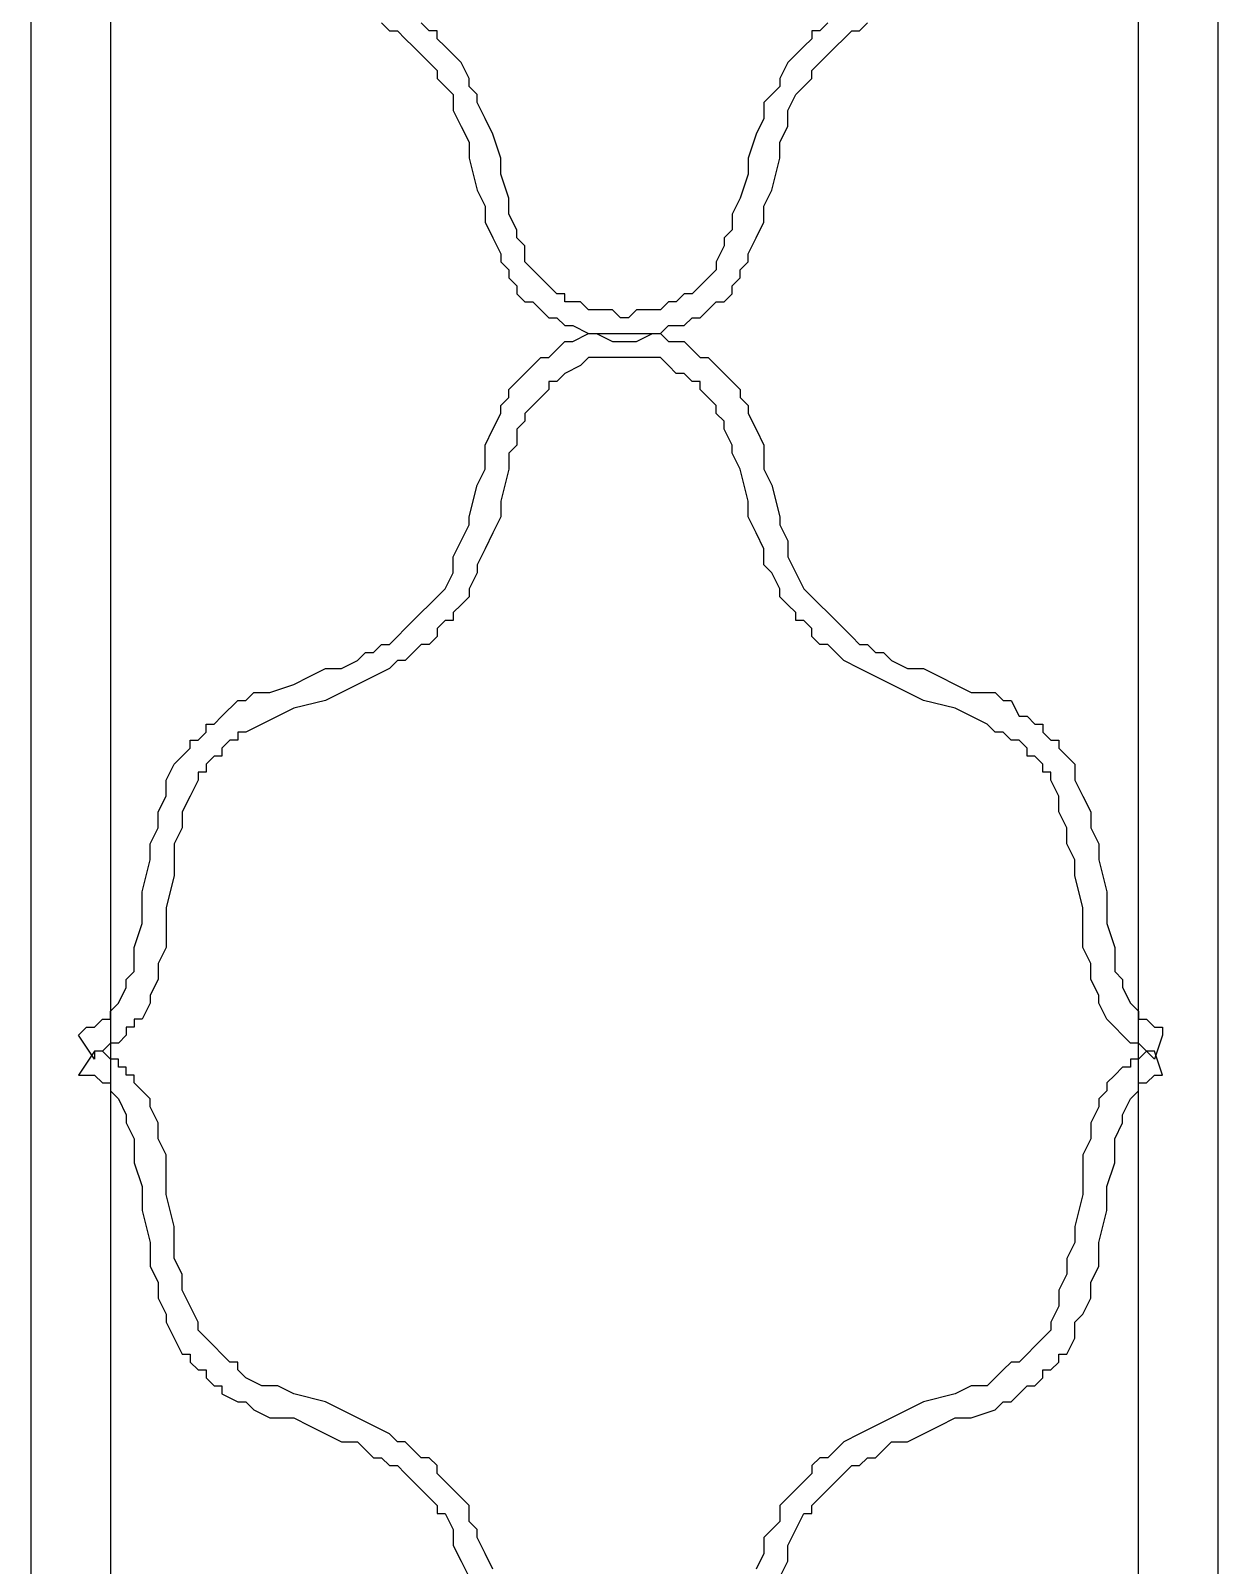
# Model space of a CAD drawing. Extents: x -66030 to 95157, y -13132 to 45879.
# Drawn here: x 16661 to 17243, y 33754 to 34505 of the extents above; entities that cross this region are included whole.
import ezdxf

# ---------------------------------------------------------------- set-up
doc = ezdxf.new("R2010")
doc.units = 0
doc.header["$LTSCALE"] = 100
doc.header["$MEASUREMENT"] = 0
doc.layers.add('3', color=11, linetype='CONTINUOUS')

msp = doc.modelspace()

# ---------------------------------------------------------------- linework, layer by layer
at = {"layer": '3'}
for points in [[(17243.32, 36837.32), (16661.33, 36837.32), (16661.33, 31861.12), (17243.32, 31861.12), (17243.32, 36837.32)], [(17243.32, 36837.32), (16661.33, 36837.32), (16661.33, 31861.12), (17243.32, 31861.12), (17243.32, 36837.32)], [(17204.26, 36798.26), (16700.39, 36798.26), (16700.39, 31896.27), (17204.26, 31896.27), (17204.26, 36798.26)], [(17204.26, 36798.26), (16700.39, 36798.26), (16700.39, 31896.27), (17204.26, 31896.27), (17204.26, 36798.26)], [(16684.77, 34013.31), (16688.67, 34017.21), (16692.58, 34017.21), (16692.58, 34017.21), (16696.49, 34021.12), (16700.39, 34021.12), (16700.39, 34025.02), (16704.3, 34028.93), (16704.3, 34028.93), (16708.2, 34036.74), (16708.2, 34040.65), (16712.11, 34044.55), (16712.11, 34052.37), (16712.11, 34056.27), (16716.02, 34067.99), (16716.02, 34083.61), (16719.92, 34099.24), (16719.92, 34107.05), (16723.83, 34114.86), (16723.83, 34122.67), (16727.73, 34130.48), (16727.73, 34138.3), (16731.64, 34146.11), (16735.55, 34150.01), (16739.45, 34153.92), (16739.45, 34157.83), (16743.36, 34157.83), (16747.26, 34161.73), (16747.26, 34165.64), (16751.17, 34165.64), (16755.08, 34169.54), (16755.08, 34169.54), (16762.89, 34177.36), (16766.79, 34177.36), (16770.7, 34181.26), (16778.51, 34181.26), (16790.23, 34185.17), (16798.04, 34189.07), (16805.85, 34192.98), (16813.67, 34192.98), (16821.48, 34196.89), (16825.38, 34200.79), (16829.29, 34200.79), (16833.2, 34204.7), (16837.1, 34204.7), (16841.01, 34208.6), (16844.91, 34212.51), (16848.82, 34216.42), (16852.72, 34220.32), (16856.63, 34224.23), (16860.54, 34228.13), (16860.54, 34228.13), (16864.44, 34232.04), (16868.35, 34239.85), (16868.35, 34247.66), (16872.25, 34255.48), (16876.16, 34263.29), (16876.16, 34267.19), (16880.07, 34282.82), (16883.97, 34290.63), (16883.97, 34302.35), (16887.88, 34310.16), (16891.78, 34317.97), (16891.78, 34321.88), (16895.69, 34325.78), (16895.69, 34329.69), (16899.6, 34333.6), (16899.6, 34333.6), (16903.5, 34337.5), (16907.41, 34341.41), (16911.31, 34345.31), (16915.22, 34345.31), (16919.13, 34349.22), (16923.03, 34353.12), (16926.94, 34353.12), (16934.75, 34357.03), (16938.66, 34357.03), (16946.47, 34357.03), (16950.37, 34357.03), (16950.37, 34357.03), (16958.19, 34357.03), (16966, 34357.03), (16969.9, 34357.03), (16973.81, 34353.12), (16981.62, 34353.12), (16985.53, 34349.22), (16989.43, 34345.31), (16993.34, 34345.31), (16997.25, 34341.41), (17001.15, 34337.5), (17005.06, 34333.6), (17005.06, 34333.6), (17008.96, 34329.69), (17008.96, 34325.78), (17012.87, 34321.88), (17012.87, 34317.97), (17016.78, 34310.16), (17020.68, 34302.35), (17020.68, 34290.63), (17024.59, 34282.82), (17028.49, 34267.19), (17028.49, 34263.29), (17032.4, 34255.48), (17032.4, 34247.66), (17036.31, 34239.85), (17040.21, 34232.04), (17044.12, 34228.13), (17044.12, 34228.13), (17048.02, 34224.23), (17051.93, 34220.32), (17055.84, 34216.42), (17059.74, 34212.51), (17063.65, 34208.6), (17067.55, 34204.7), (17071.46, 34204.7), (17075.37, 34200.79), (17079.27, 34200.79), (17083.18, 34196.89), (17090.99, 34192.98), (17098.8, 34192.98), (17106.61, 34189.07), (17114.42, 34185.17), (17122.24, 34181.26), (17133.95, 34181.26), (17137.86, 34177.36), (17141.77, 34177.36), (17145.67, 34169.54), (17149.58, 34169.54), (17153.48, 34165.64), (17157.39, 34165.64), (17157.39, 34161.73), (17161.3, 34157.83), (17165.2, 34157.83), (17165.2, 34153.92), (17169.11, 34150.01), (17173.01, 34146.11), (17173.01, 34138.3), (17176.92, 34130.48), (17180.83, 34122.67), (17180.83, 34114.86), (17184.73, 34107.05), (17184.73, 34099.24), (17188.64, 34083.61), (17188.64, 34067.99), (17192.54, 34056.27), (17192.54, 34052.37), (17192.54, 34044.55), (17196.45, 34040.65), (17196.45, 34036.74), (17200.36, 34028.93), (17200.36, 34028.93), (17204.26, 34025.02), (17204.26, 34021.12), (17208.17, 34021.12), (17212.07, 34017.21), (17212.07, 34017.21), (17215.98, 34017.21), (17215.98, 34013.31), (17212.07, 34001.59), (17208.17, 34005.49), (17208.17, 34005.49), (17204.26, 34009.4), (17200.36, 34009.4), (17200.36, 34009.4), (17196.45, 34013.31), (17192.54, 34017.21), (17192.54, 34017.21), (17188.64, 34021.12), (17188.64, 34021.12), (17184.73, 34028.93), (17184.73, 34032.84), (17180.83, 34040.65), (17180.83, 34048.46), (17176.92, 34056.27), (17176.92, 34067.99), (17176.92, 34075.8), (17173.01, 34091.43), (17173.01, 34099.24), (17169.11, 34107.05), (17169.11, 34114.86), (17165.2, 34122.67), (17165.2, 34130.48), (17161.3, 34138.3), (17161.3, 34142.2), (17157.39, 34142.2), (17157.39, 34146.11), (17153.48, 34150.01), (17149.58, 34150.01), (17149.58, 34153.92), (17145.67, 34157.83), (17141.77, 34157.83), (17137.86, 34161.73), (17133.95, 34161.73), (17130.05, 34165.64), (17122.24, 34169.54), (17114.42, 34173.45), (17098.8, 34177.36), (17090.99, 34181.26), (17083.18, 34185.17), (17075.37, 34189.07), (17067.55, 34192.98), (17059.74, 34196.89), (17059.74, 34196.89), (17055.84, 34200.79), (17051.93, 34204.7), (17048.02, 34204.7), (17044.12, 34208.6), (17044.12, 34212.51), (17040.21, 34216.42), (17036.31, 34216.42), (17036.31, 34220.32), (17032.4, 34224.23), (17028.49, 34228.13), (17028.49, 34232.04), (17024.59, 34239.85), (17020.68, 34243.76), (17020.68, 34251.57), (17016.78, 34259.38), (17012.87, 34267.19), (17012.87, 34275.01), (17008.96, 34290.63), (17005.06, 34298.44), (17005.06, 34302.35), (17001.15, 34310.16), (17001.15, 34314.07), (16997.25, 34317.97), (16997.25, 34321.88), (16993.34, 34325.78), (16989.43, 34329.69), (16989.43, 34333.6), (16985.53, 34333.6), (16981.62, 34337.5), (16977.72, 34337.5), (16973.81, 34341.41), (16969.9, 34345.31), (16962.09, 34345.31), (16958.19, 34345.31), (16954.28, 34345.31), (16950.37, 34345.31), (16950.37, 34345.31), (16946.47, 34345.31), (16938.66, 34345.31), (16934.75, 34345.31), (16930.84, 34341.41), (16923.03, 34337.5), (16923.03, 34337.5), (16919.13, 34333.6), (16915.22, 34333.6), (16915.22, 34329.69), (16911.31, 34325.78), (16907.41, 34321.88), (16903.5, 34317.97), (16903.5, 34314.07), (16899.6, 34310.16), (16899.6, 34302.35), (16895.69, 34298.44), (16895.69, 34290.63), (16891.78, 34275.01), (16891.78, 34267.19), (16887.88, 34259.38), (16883.97, 34251.57), (16880.07, 34243.76), (16880.07, 34239.85), (16876.16, 34232.04), (16876.16, 34228.13), (16872.25, 34224.23), (16868.35, 34220.32), (16868.35, 34216.42), (16864.44, 34216.42), (16860.54, 34212.51), (16860.54, 34208.6), (16856.63, 34204.7), (16852.72, 34204.7), (16848.82, 34200.79), (16844.91, 34196.89), (16841.01, 34196.89), (16837.1, 34192.98), (16829.29, 34189.07), (16821.48, 34185.17), (16813.67, 34181.26), (16805.85, 34177.36), (16790.23, 34173.45), (16782.42, 34169.54), (16774.61, 34165.64), (16766.79, 34161.73), (16762.89, 34161.73), (16762.89, 34157.83), (16758.98, 34157.83), (16755.08, 34153.92), (16755.08, 34150.01), (16751.17, 34150.01), (16747.26, 34146.11), (16747.26, 34142.2), (16743.36, 34142.2), (16743.36, 34138.3), (16739.45, 34130.48), (16735.55, 34122.67), (16735.55, 34114.86), (16731.64, 34107.05), (16731.64, 34099.24), (16731.64, 34091.43), (16727.73, 34075.8), (16727.73, 34067.99), (16727.73, 34056.27), (16723.83, 34048.46), (16723.83, 34040.65), (16719.92, 34032.84), (16719.92, 34028.93), (16716.02, 34021.12), (16712.11, 34021.12), (16712.11, 34017.21), (16708.2, 34017.21), (16708.2, 34013.31), (16704.3, 34009.4), (16704.3, 34009.4), (16700.39, 34009.4), (16696.49, 34005.49), (16692.58, 34005.49), (16692.58, 34001.59), (16684.77, 34013.31)], [(16684.77, 34013.31), (16688.67, 34017.21), (16692.58, 34017.21), (16692.58, 34017.21), (16696.49, 34021.12), (16700.39, 34021.12), (16700.39, 34025.02), (16704.3, 34028.93), (16704.3, 34028.93), (16708.2, 34036.74), (16708.2, 34040.65), (16712.11, 34044.55), (16712.11, 34052.37), (16712.11, 34056.27), (16716.02, 34067.99), (16716.02, 34083.61), (16719.92, 34099.24), (16719.92, 34107.05), (16723.83, 34114.86), (16723.83, 34122.67), (16727.73, 34130.48), (16727.73, 34138.3), (16731.64, 34146.11), (16735.55, 34150.01), (16739.45, 34153.92), (16739.45, 34157.83), (16743.36, 34157.83), (16747.26, 34161.73), (16747.26, 34165.64), (16751.17, 34165.64), (16755.08, 34169.54), (16755.08, 34169.54), (16762.89, 34177.36), (16766.79, 34177.36), (16770.7, 34181.26), (16778.51, 34181.26), (16790.23, 34185.17), (16798.04, 34189.07), (16805.85, 34192.98), (16813.67, 34192.98), (16821.48, 34196.89), (16825.38, 34200.79), (16829.29, 34200.79), (16833.2, 34204.7), (16837.1, 34204.7), (16841.01, 34208.6), (16844.91, 34212.51), (16848.82, 34216.42), (16852.72, 34220.32), (16856.63, 34224.23), (16860.54, 34228.13), (16860.54, 34228.13), (16864.44, 34232.04), (16868.35, 34239.85), (16868.35, 34247.66), (16872.25, 34255.48), (16876.16, 34263.29), (16876.16, 34267.19), (16880.07, 34282.82), (16883.97, 34290.63), (16883.97, 34302.35), (16887.88, 34310.16), (16891.78, 34317.97), (16891.78, 34321.88), (16895.69, 34325.78), (16895.69, 34329.69), (16899.6, 34333.6), (16899.6, 34333.6), (16903.5, 34337.5), (16907.41, 34341.41), (16911.31, 34345.31), (16915.22, 34345.31), (16919.13, 34349.22), (16923.03, 34353.12), (16926.94, 34353.12), (16934.75, 34357.03), (16938.66, 34357.03), (16946.47, 34357.03), (16950.37, 34357.03), (16950.37, 34357.03), (16950.37, 34357.03), (16950.37, 34357.03), (16950.37, 34357.03), (16958.19, 34357.03), (16966, 34357.03), (16969.9, 34357.03), (16973.81, 34353.12), (16981.62, 34353.12), (16985.53, 34349.22), (16989.43, 34345.31), (16993.34, 34345.31), (16997.25, 34341.41), (17001.15, 34337.5), (17005.06, 34333.6), (17005.06, 34333.6), (17008.96, 34329.69), (17008.96, 34325.78), (17012.87, 34321.88), (17012.87, 34317.97), (17016.78, 34310.16), (17020.68, 34302.35), (17020.68, 34290.63), (17024.59, 34282.82), (17028.49, 34267.19), (17028.49, 34263.29), (17032.4, 34255.48), (17032.4, 34247.66), (17036.31, 34239.85), (17040.21, 34232.04), (17044.12, 34228.13), (17044.12, 34228.13), (17048.02, 34224.23), (17051.93, 34220.32), (17055.84, 34216.42), (17059.74, 34212.51), (17063.65, 34208.6), (17067.55, 34204.7), (17071.46, 34204.7), (17075.37, 34200.79), (17079.27, 34200.79), (17083.18, 34196.89), (17090.99, 34192.98), (17098.8, 34192.98), (17106.61, 34189.07), (17114.42, 34185.17), (17122.24, 34181.26), (17133.95, 34181.26), (17137.86, 34177.36), (17141.77, 34177.36), (17145.67, 34169.54), (17149.58, 34169.54), (17153.48, 34165.64), (17157.39, 34165.64), (17157.39, 34161.73), (17161.3, 34157.83), (17165.2, 34157.83), (17165.2, 34153.92), (17169.11, 34150.01), (17173.01, 34146.11), (17173.01, 34138.3), (17176.92, 34130.48), (17180.83, 34122.67), (17180.83, 34114.86), (17184.73, 34107.05), (17184.73, 34099.24), (17188.64, 34083.61), (17188.64, 34067.99), (17192.54, 34056.27), (17192.54, 34052.37), (17192.54, 34044.55), (17196.45, 34040.65), (17196.45, 34036.74), (17200.36, 34028.93), (17200.36, 34028.93), (17204.26, 34025.02), (17204.26, 34021.12), (17208.17, 34021.12), (17212.07, 34017.21), (17212.07, 34017.21), (17215.98, 34017.21), (17215.98, 34013.31), (17212.07, 34001.59), (17208.17, 34005.49), (17208.17, 34005.49), (17204.26, 34009.4), (17200.36, 34009.4), (17200.36, 34009.4), (17196.45, 34013.31), (17192.54, 34017.21), (17192.54, 34017.21), (17188.64, 34021.12), (17188.64, 34021.12), (17184.73, 34028.93), (17184.73, 34032.84), (17180.83, 34040.65), (17180.83, 34048.46), (17176.92, 34056.27), (17176.92, 34067.99), (17176.92, 34075.8), (17173.01, 34091.43), (17173.01, 34099.24), (17169.11, 34107.05), (17169.11, 34114.86), (17165.2, 34122.67), (17165.2, 34130.48), (17161.3, 34138.3), (17161.3, 34142.2), (17157.39, 34142.2), (17157.39, 34146.11), (17153.48, 34150.01), (17149.58, 34150.01), (17149.58, 34153.92), (17145.67, 34157.83), (17141.77, 34157.83), (17137.86, 34161.73), (17133.95, 34161.73), (17130.05, 34165.64), (17122.24, 34169.54), (17114.42, 34173.45), (17098.8, 34177.36), (17090.99, 34181.26), (17083.18, 34185.17), (17075.37, 34189.07), (17067.55, 34192.98), (17059.74, 34196.89), (17059.74, 34196.89), (17055.84, 34200.79), (17051.93, 34204.7), (17048.02, 34204.7), (17044.12, 34208.6), (17044.12, 34212.51), (17040.21, 34216.42), (17036.31, 34216.42), (17036.31, 34220.32), (17032.4, 34224.23), (17028.49, 34228.13), (17028.49, 34232.04), (17024.59, 34239.85), (17020.68, 34243.76), (17020.68, 34251.57), (17016.78, 34259.38), (17012.87, 34267.19), (17012.87, 34275.01), (17008.96, 34290.63), (17005.06, 34298.44), (17005.06, 34302.35), (17001.15, 34310.16), (17001.15, 34314.07), (16997.25, 34317.97), (16997.25, 34321.88), (16993.34, 34325.78), (16989.43, 34329.69), (16989.43, 34333.6), (16985.53, 34333.6), (16981.62, 34337.5), (16977.72, 34337.5), (16973.81, 34341.41), (16969.9, 34345.31), (16962.09, 34345.31), (16958.19, 34345.31), (16954.28, 34345.31), (16950.37, 34345.31), (16950.37, 34345.31), (16950.37, 34345.31), (16946.47, 34345.31), (16938.66, 34345.31), (16934.75, 34345.31), (16930.84, 34341.41), (16923.03, 34337.5), (16923.03, 34337.5), (16919.13, 34333.6), (16915.22, 34333.6), (16915.22, 34329.69), (16911.31, 34325.78), (16907.41, 34321.88), (16903.5, 34317.97), (16903.5, 34314.07), (16899.6, 34310.16), (16899.6, 34302.35), (16895.69, 34298.44), (16895.69, 34290.63), (16891.78, 34275.01), (16891.78, 34267.19), (16887.88, 34259.38), (16883.97, 34251.57), (16880.07, 34243.76), (16880.07, 34239.85), (16876.16, 34232.04), (16876.16, 34228.13), (16872.25, 34224.23), (16868.35, 34220.32), (16868.35, 34216.42), (16864.44, 34216.42), (16860.54, 34212.51), (16860.54, 34208.6), (16856.63, 34204.7), (16852.72, 34204.7), (16848.82, 34200.79), (16844.91, 34196.89), (16841.01, 34196.89), (16837.1, 34192.98), (16829.29, 34189.07), (16821.48, 34185.17), (16813.67, 34181.26), (16805.85, 34177.36), (16790.23, 34173.45), (16782.42, 34169.54), (16774.61, 34165.64), (16766.79, 34161.73), (16762.89, 34161.73), (16762.89, 34157.83), (16758.98, 34157.83), (16755.08, 34153.92), (16755.08, 34150.01), (16751.17, 34150.01), (16747.26, 34146.11), (16747.26, 34142.2), (16743.36, 34142.2), (16743.36, 34138.3), (16739.45, 34130.48), (16735.55, 34122.67), (16735.55, 34114.86), (16731.64, 34107.05), (16731.64, 34099.24), (16731.64, 34091.43), (16727.73, 34075.8), (16727.73, 34067.99), (16727.73, 34056.27), (16723.83, 34048.46), (16723.83, 34040.65), (16719.92, 34032.84), (16719.92, 34028.93), (16716.02, 34021.12), (16712.11, 34021.12), (16712.11, 34017.21), (16708.2, 34017.21), (16708.2, 34013.31), (16704.3, 34009.4), (16704.3, 34009.4), (16700.39, 34009.4), (16696.49, 34005.49), (16692.58, 34005.49), (16692.58, 34001.59), (16684.77, 34013.31)]]:
    msp.add_lwpolyline(points, close=True, dxfattribs=at)
for points in [[(16833.2, 34509.36), (16837.1, 34505.46), (16841.01, 34505.46), (16844.91, 34501.55), (16848.82, 34497.65), (16852.72, 34493.74), (16856.63, 34489.83), (16860.54, 34485.93), (16860.54, 34482.02), (16864.44, 34478.12), (16868.35, 34474.21), (16868.35, 34466.4), (16872.25, 34458.59), (16876.16, 34450.77), (16876.16, 34442.96), (16880.07, 34427.34), (16883.97, 34419.53), (16883.97, 34411.71), (16887.88, 34403.9), (16891.78, 34396.09), (16891.78, 34392.18), (16895.69, 34388.28), (16895.69, 34384.37), (16899.6, 34380.47), (16899.6, 34376.56), (16903.5, 34372.65), (16907.41, 34372.65), (16911.31, 34368.75), (16915.22, 34364.84), (16919.13, 34364.84), (16923.03, 34360.94), (16926.94, 34360.94), (16934.75, 34357.03), (16938.66, 34357.03), (16946.47, 34353.12), (16950.37, 34353.12), (16950.37, 34353.12), (16958.19, 34353.12), (16966, 34357.03), (16969.9, 34357.03), (16973.81, 34360.94), (16981.62, 34360.94), (16985.53, 34364.84), (16989.43, 34364.84), (16993.34, 34368.75), (16997.25, 34372.65), (17001.15, 34372.65), (17005.06, 34376.56), (17005.06, 34380.47), (17008.96, 34384.37), (17008.96, 34388.28), (17012.87, 34392.18), (17012.87, 34396.09), (17016.78, 34403.9), (17020.68, 34411.71), (17020.68, 34419.53), (17024.59, 34427.34), (17028.49, 34442.96), (17028.49, 34450.77), (17032.4, 34458.59), (17032.4, 34466.4), (17036.31, 34474.21), (17040.21, 34478.12), (17044.12, 34482.02), (17044.12, 34485.93), (17048.02, 34489.83), (17051.93, 34493.74), (17055.84, 34497.65), (17059.74, 34501.55), (17063.65, 34505.46), (17067.55, 34505.46), (17071.46, 34509.36)], [(16833.2, 34509.36), (16837.1, 34505.46), (16841.01, 34505.46), (16844.91, 34501.55), (16848.82, 34497.65), (16852.72, 34493.74), (16856.63, 34489.83), (16860.54, 34485.93), (16860.54, 34482.02), (16864.44, 34478.12), (16868.35, 34474.21), (16868.35, 34466.4), (16872.25, 34458.59), (16876.16, 34450.77), (16876.16, 34442.96), (16880.07, 34427.34), (16883.97, 34419.53), (16883.97, 34411.71), (16887.88, 34403.9), (16891.78, 34396.09), (16891.78, 34392.18), (16895.69, 34388.28), (16895.69, 34384.37), (16899.6, 34380.47), (16899.6, 34376.56), (16903.5, 34372.65), (16907.41, 34372.65), (16911.31, 34368.75), (16915.22, 34364.84), (16919.13, 34364.84), (16923.03, 34360.94), (16926.94, 34360.94), (16934.75, 34357.03), (16938.66, 34357.03), (16946.47, 34353.12), (16950.37, 34353.12), (16950.37, 34353.12), (16950.37, 34353.12), (16950.37, 34353.12), (16950.37, 34353.12), (16958.19, 34353.12), (16966, 34357.03), (16969.9, 34357.03), (16973.81, 34360.94), (16981.62, 34360.94), (16985.53, 34364.84), (16989.43, 34364.84), (16993.34, 34368.75), (16997.25, 34372.65), (17001.15, 34372.65), (17005.06, 34376.56), (17005.06, 34380.47), (17008.96, 34384.37), (17008.96, 34388.28), (17012.87, 34392.18), (17012.87, 34396.09), (17016.78, 34403.9), (17020.68, 34411.71), (17020.68, 34419.53), (17024.59, 34427.34), (17028.49, 34442.96), (17028.49, 34450.77), (17032.4, 34458.59), (17032.4, 34466.4), (17036.31, 34474.21), (17040.21, 34478.12), (17044.12, 34482.02), (17044.12, 34485.93), (17048.02, 34489.83), (17051.93, 34493.74), (17055.84, 34497.65), (17059.74, 34501.55), (17063.65, 34505.46), (17067.55, 34505.46), (17071.46, 34509.36)], [(17051.93, 34509.36), (17048.02, 34505.46), (17044.12, 34505.46), (17044.12, 34501.55), (17040.21, 34497.65), (17036.31, 34493.74), (17036.31, 34493.74), (17032.4, 34489.83), (17028.49, 34482.02), (17028.49, 34478.12), (17024.59, 34474.21), (17020.68, 34470.3), (17020.68, 34462.49), (17016.78, 34454.68), (17012.87, 34442.96), (17012.87, 34435.15), (17008.96, 34423.43), (17005.06, 34415.62), (17005.06, 34407.81), (17001.15, 34403.9), (17001.15, 34400), (16997.25, 34392.18), (16997.25, 34388.28), (16993.34, 34384.37), (16989.43, 34380.47), (16989.43, 34380.47), (16985.53, 34376.56), (16981.62, 34376.56), (16977.72, 34372.65), (16973.81, 34372.65), (16969.9, 34368.75), (16962.09, 34368.75), (16958.19, 34368.75), (16954.28, 34364.84), (16950.37, 34364.84), (16950.37, 34364.84), (16946.47, 34368.75), (16938.66, 34368.75), (16934.75, 34368.75), (16930.84, 34372.65), (16923.03, 34372.65), (16923.03, 34376.56), (16919.13, 34376.56), (16915.22, 34380.47), (16915.22, 34380.47), (16911.31, 34384.37), (16907.41, 34388.28), (16903.5, 34392.18), (16903.5, 34400), (16899.6, 34403.9), (16899.6, 34407.81), (16895.69, 34415.62), (16895.69, 34423.43), (16891.78, 34435.15), (16891.78, 34442.96), (16887.88, 34454.68), (16883.97, 34462.49), (16880.07, 34470.3), (16880.07, 34474.21), (16876.16, 34478.12), (16876.16, 34482.02), (16872.25, 34489.83), (16868.35, 34493.74), (16868.35, 34493.74), (16864.44, 34497.65), (16860.54, 34501.55), (16860.54, 34505.46), (16856.63, 34505.46), (16852.72, 34509.36)], [(17051.93, 34509.36), (17048.02, 34505.46), (17044.12, 34505.46), (17044.12, 34501.55), (17040.21, 34497.65), (17036.31, 34493.74), (17036.31, 34493.74), (17032.4, 34489.83), (17028.49, 34482.02), (17028.49, 34478.12), (17024.59, 34474.21), (17020.68, 34470.3), (17020.68, 34462.49), (17016.78, 34454.68), (17012.87, 34442.96), (17012.87, 34435.15), (17008.96, 34423.43), (17005.06, 34415.62), (17005.06, 34407.81), (17001.15, 34403.9), (17001.15, 34400), (16997.25, 34392.18), (16997.25, 34388.28), (16993.34, 34384.37), (16989.43, 34380.47), (16989.43, 34380.47), (16985.53, 34376.56), (16981.62, 34376.56), (16977.72, 34372.65), (16973.81, 34372.65), (16969.9, 34368.75), (16962.09, 34368.75), (16958.19, 34368.75), (16954.28, 34364.84), (16950.37, 34364.84), (16950.37, 34364.84), (16950.37, 34364.84), (16946.47, 34368.75), (16938.66, 34368.75), (16934.75, 34368.75), (16930.84, 34372.65), (16923.03, 34372.65), (16923.03, 34376.56), (16919.13, 34376.56), (16915.22, 34380.47), (16915.22, 34380.47), (16911.31, 34384.37), (16907.41, 34388.28), (16903.5, 34392.18), (16903.5, 34400), (16899.6, 34403.9), (16899.6, 34407.81), (16895.69, 34415.62), (16895.69, 34423.43), (16891.78, 34435.15), (16891.78, 34442.96), (16887.88, 34454.68), (16883.97, 34462.49), (16880.07, 34470.3), (16880.07, 34474.21), (16876.16, 34478.12), (16876.16, 34482.02), (16872.25, 34489.83), (16868.35, 34493.74), (16868.35, 34493.74), (16864.44, 34497.65), (16860.54, 34501.55), (16860.54, 34505.46), (16856.63, 34505.46), (16852.72, 34509.36)], [(16887.88, 33751.61), (16883.97, 33759.42), (16880.07, 33767.23), (16880.07, 33771.14), (16876.16, 33775.04), (16876.16, 33782.85), (16872.25, 33786.76), (16868.35, 33790.67), (16868.35, 33790.67), (16864.44, 33794.57), (16860.54, 33798.48), (16860.54, 33802.38), (16856.63, 33806.29), (16852.72, 33806.29), (16848.82, 33810.2), (16844.91, 33814.1), (16841.01, 33814.1), (16837.1, 33818.01), (16829.29, 33821.91), (16821.48, 33825.82), (16813.67, 33829.73), (16805.85, 33833.63), (16790.23, 33837.54), (16782.42, 33841.44), (16774.61, 33841.44), (16766.79, 33845.35), (16762.89, 33849.26), (16762.89, 33853.16), (16758.98, 33853.16), (16755.08, 33857.07), (16755.08, 33857.07), (16751.17, 33860.97), (16747.26, 33864.88), (16747.26, 33864.88), (16743.36, 33868.78), (16743.36, 33872.69), (16739.45, 33880.5), (16735.55, 33888.31), (16735.55, 33896.13), (16731.64, 33903.94), (16731.64, 33911.75), (16731.64, 33919.56), (16727.73, 33935.19), (16727.73, 33943), (16727.73, 33954.72), (16723.83, 33962.53), (16723.83, 33970.34), (16719.92, 33978.15), (16719.92, 33982.06), (16716.02, 33985.96), (16712.11, 33989.87), (16712.11, 33993.78), (16708.2, 33993.78), (16708.2, 33997.68), (16704.3, 33997.68), (16704.3, 34001.59), (16700.39, 34001.59), (16696.49, 34005.49), (16692.58, 34005.49), (16692.58, 34005.49), (16684.77, 33993.78), (16684.77, 33993.78), (16688.67, 33993.78), (16692.58, 33993.78), (16692.58, 33993.78), (16696.49, 33989.87), (16700.39, 33989.87), (16700.39, 33985.96), (16704.3, 33982.06), (16704.3, 33982.06), (16708.2, 33974.25), (16708.2, 33970.34), (16712.11, 33962.53), (16712.11, 33958.62), (16712.11, 33950.81), (16716.02, 33939.09), (16716.02, 33927.37), (16719.92, 33911.75), (16719.92, 33900.03), (16723.83, 33892.22), (16723.83, 33884.41), (16727.73, 33876.6), (16727.73, 33872.69), (16731.64, 33864.88), (16735.55, 33857.07), (16739.45, 33857.07), (16739.45, 33853.16), (16743.36, 33849.26), (16747.26, 33849.26), (16747.26, 33845.35), (16751.17, 33841.44), (16755.08, 33841.44), (16755.08, 33837.54), (16762.89, 33833.63), (16766.79, 33833.63), (16770.7, 33829.73), (16778.51, 33825.82), (16790.23, 33825.82), (16798.04, 33821.91), (16805.85, 33818.01), (16813.67, 33814.1), (16821.48, 33814.1), (16825.38, 33810.2), (16829.29, 33806.29), (16833.2, 33806.29), (16837.1, 33802.38), (16841.01, 33802.38), (16844.91, 33798.48), (16848.82, 33794.57), (16852.72, 33790.67), (16856.63, 33786.76), (16860.54, 33782.85), (16860.54, 33778.95), (16864.44, 33778.95), (16868.35, 33771.14), (16868.35, 33763.32), (16872.25, 33755.51), (16876.16, 33747.7)], [(16887.88, 33751.61), (16883.97, 33759.42), (16880.07, 33767.23), (16880.07, 33771.14), (16876.16, 33775.04), (16876.16, 33782.85), (16872.25, 33786.76), (16868.35, 33790.67), (16868.35, 33790.67), (16864.44, 33794.57), (16860.54, 33798.48), (16860.54, 33802.38), (16856.63, 33806.29), (16852.72, 33806.29), (16848.82, 33810.2), (16844.91, 33814.1), (16841.01, 33814.1), (16837.1, 33818.01), (16829.29, 33821.91), (16821.48, 33825.82), (16813.67, 33829.73), (16805.85, 33833.63), (16790.23, 33837.54), (16782.42, 33841.44), (16774.61, 33841.44), (16766.79, 33845.35), (16762.89, 33849.26), (16762.89, 33853.16), (16758.98, 33853.16), (16755.08, 33857.07), (16755.08, 33857.07), (16751.17, 33860.97), (16747.26, 33864.88), (16747.26, 33864.88), (16743.36, 33868.78), (16743.36, 33872.69), (16739.45, 33880.5), (16735.55, 33888.31), (16735.55, 33896.13), (16731.64, 33903.94), (16731.64, 33911.75), (16731.64, 33919.56), (16727.73, 33935.19), (16727.73, 33943), (16727.73, 33954.72), (16723.83, 33962.53), (16723.83, 33970.34), (16719.92, 33978.15), (16719.92, 33982.06), (16716.02, 33985.96), (16712.11, 33989.87), (16712.11, 33993.78), (16708.2, 33993.78), (16708.2, 33997.68), (16704.3, 33997.68), (16704.3, 34001.59), (16700.39, 34001.59), (16696.49, 34005.49), (16692.58, 34005.49), (16692.58, 34005.49), (16684.77, 33993.78), (16684.77, 33993.78), (16688.67, 33993.78), (16692.58, 33993.78), (16692.58, 33993.78), (16696.49, 33989.87), (16700.39, 33989.87), (16700.39, 33985.96), (16704.3, 33982.06), (16704.3, 33982.06), (16708.2, 33974.25), (16708.2, 33970.34), (16712.11, 33962.53), (16712.11, 33958.62), (16712.11, 33950.81), (16716.02, 33939.09), (16716.02, 33927.37), (16719.92, 33911.75), (16719.92, 33900.03), (16723.83, 33892.22), (16723.83, 33884.41), (16727.73, 33876.6), (16727.73, 33872.69), (16731.64, 33864.88), (16735.55, 33857.07), (16739.45, 33857.07), (16739.45, 33853.16), (16743.36, 33849.26), (16747.26, 33849.26), (16747.26, 33845.35), (16751.17, 33841.44), (16755.08, 33841.44), (16755.08, 33837.54), (16762.89, 33833.63), (16766.79, 33833.63), (16770.7, 33829.73), (16778.51, 33825.82), (16790.23, 33825.82), (16798.04, 33821.91), (16805.85, 33818.01), (16813.67, 33814.1), (16821.48, 33814.1), (16825.38, 33810.2), (16829.29, 33806.29), (16833.2, 33806.29), (16837.1, 33802.38), (16841.01, 33802.38), (16844.91, 33798.48), (16848.82, 33794.57), (16852.72, 33790.67), (16856.63, 33786.76), (16860.54, 33782.85), (16860.54, 33778.95), (16864.44, 33778.95), (16868.35, 33771.14), (16868.35, 33763.32), (16872.25, 33755.51), (16876.16, 33747.7)], [(17028.49, 33747.7), (17032.4, 33755.51), (17032.4, 33763.32), (17036.31, 33771.14), (17040.21, 33778.95), (17044.12, 33778.95), (17044.12, 33782.85), (17048.02, 33786.76), (17051.93, 33790.67), (17055.84, 33794.57), (17059.74, 33798.48), (17063.65, 33802.38), (17067.55, 33802.38), (17071.46, 33806.29), (17075.37, 33806.29), (17079.27, 33810.2), (17083.18, 33814.1), (17090.99, 33814.1), (17098.8, 33818.01), (17106.61, 33821.91), (17114.42, 33825.82), (17122.24, 33825.82), (17133.95, 33829.73), (17137.86, 33833.63), (17141.77, 33833.63), (17145.67, 33837.54), (17149.58, 33841.44), (17153.48, 33841.44), (17157.39, 33845.35), (17157.39, 33849.26), (17161.3, 33849.26), (17165.2, 33853.16), (17165.2, 33857.07), (17169.11, 33857.07), (17173.01, 33864.88), (17173.01, 33872.69), (17176.92, 33876.6), (17180.83, 33884.41), (17180.83, 33892.22), (17184.73, 33900.03), (17184.73, 33911.75), (17188.64, 33927.37), (17188.64, 33939.09), (17192.54, 33950.81), (17192.54, 33958.62), (17192.54, 33962.53), (17196.45, 33970.34), (17196.45, 33974.25), (17200.36, 33982.06), (17200.36, 33982.06), (17204.26, 33985.96), (17204.26, 33989.87), (17208.17, 33989.87), (17212.07, 33993.78), (17212.07, 33993.78), (17215.98, 33993.78), (17215.98, 33993.78), (17212.07, 34005.49), (17208.17, 34005.49), (17208.17, 34005.49), (17204.26, 34001.59), (17200.36, 34001.59), (17200.36, 33997.68), (17196.45, 33997.68), (17192.54, 33993.78), (17192.54, 33993.78), (17188.64, 33989.87), (17188.64, 33985.96), (17184.73, 33982.06), (17184.73, 33978.15), (17180.83, 33970.34), (17180.83, 33962.53), (17176.92, 33954.72), (17176.92, 33943), (17176.92, 33935.19), (17173.01, 33919.56), (17173.01, 33911.75), (17169.11, 33903.94), (17169.11, 33896.13), (17165.2, 33888.31), (17165.2, 33880.5), (17161.3, 33872.69), (17161.3, 33868.78), (17157.39, 33864.88), (17157.39, 33864.88), (17153.48, 33860.97), (17149.58, 33857.07), (17149.58, 33857.07), (17145.67, 33853.16), (17141.77, 33853.16), (17137.86, 33849.26), (17133.95, 33845.35), (17130.05, 33841.44), (17122.24, 33841.44), (17114.42, 33837.54), (17098.8, 33833.63), (17090.99, 33829.73), (17083.18, 33825.82), (17075.37, 33821.91), (17067.55, 33818.01), (17059.74, 33814.1), (17059.74, 33814.1), (17055.84, 33810.2), (17051.93, 33806.29), (17048.02, 33806.29), (17044.12, 33802.38), (17044.12, 33798.48), (17040.21, 33794.57), (17036.31, 33790.67), (17036.31, 33790.67), (17032.4, 33786.76), (17028.49, 33782.85), (17028.49, 33775.04), (17024.59, 33771.14), (17020.68, 33767.23), (17020.68, 33759.42), (17016.78, 33751.61)], [(17028.49, 33747.7), (17032.4, 33755.51), (17032.4, 33763.32), (17036.31, 33771.14), (17040.21, 33778.95), (17044.12, 33778.95), (17044.12, 33782.85), (17048.02, 33786.76), (17051.93, 33790.67), (17055.84, 33794.57), (17059.74, 33798.48), (17063.65, 33802.38), (17067.55, 33802.38), (17071.46, 33806.29), (17075.37, 33806.29), (17079.27, 33810.2), (17083.18, 33814.1), (17090.99, 33814.1), (17098.8, 33818.01), (17106.61, 33821.91), (17114.42, 33825.82), (17122.24, 33825.82), (17133.95, 33829.73), (17137.86, 33833.63), (17141.77, 33833.63), (17145.67, 33837.54), (17149.58, 33841.44), (17153.48, 33841.44), (17157.39, 33845.35), (17157.39, 33849.26), (17161.3, 33849.26), (17165.2, 33853.16), (17165.2, 33857.07), (17169.11, 33857.07), (17173.01, 33864.88), (17173.01, 33872.69), (17176.92, 33876.6), (17180.83, 33884.41), (17180.83, 33892.22), (17184.73, 33900.03), (17184.73, 33911.75), (17188.64, 33927.37), (17188.64, 33939.09), (17192.54, 33950.81), (17192.54, 33958.62), (17192.54, 33962.53), (17196.45, 33970.34), (17196.45, 33974.25), (17200.36, 33982.06), (17200.36, 33982.06), (17204.26, 33985.96), (17204.26, 33989.87), (17208.17, 33989.87), (17212.07, 33993.78), (17212.07, 33993.78), (17215.98, 33993.78), (17215.98, 33993.78), (17212.07, 34005.49), (17208.17, 34005.49), (17208.17, 34005.49), (17204.26, 34001.59), (17200.36, 34001.59), (17200.36, 33997.68), (17196.45, 33997.68), (17192.54, 33993.78), (17192.54, 33993.78), (17188.64, 33989.87), (17188.64, 33985.96), (17184.73, 33982.06), (17184.73, 33978.15), (17180.83, 33970.34), (17180.83, 33962.53), (17176.92, 33954.72), (17176.92, 33943), (17176.92, 33935.19), (17173.01, 33919.56), (17173.01, 33911.75), (17169.11, 33903.94), (17169.11, 33896.13), (17165.2, 33888.31), (17165.2, 33880.5), (17161.3, 33872.69), (17161.3, 33868.78), (17157.39, 33864.88), (17157.39, 33864.88), (17153.48, 33860.97), (17149.58, 33857.07), (17149.58, 33857.07), (17145.67, 33853.16), (17141.77, 33853.16), (17137.86, 33849.26), (17133.95, 33845.35), (17130.05, 33841.44), (17122.24, 33841.44), (17114.42, 33837.54), (17098.8, 33833.63), (17090.99, 33829.73), (17083.18, 33825.82), (17075.37, 33821.91), (17067.55, 33818.01), (17059.74, 33814.1), (17059.74, 33814.1), (17055.84, 33810.2), (17051.93, 33806.29), (17048.02, 33806.29), (17044.12, 33802.38), (17044.12, 33798.48), (17040.21, 33794.57), (17036.31, 33790.67), (17036.31, 33790.67), (17032.4, 33786.76), (17028.49, 33782.85), (17028.49, 33775.04), (17024.59, 33771.14), (17020.68, 33767.23), (17020.68, 33759.42), (17016.78, 33751.61)]]:
    msp.add_lwpolyline(points, dxfattribs=at)

doc.saveas('drawing.dxf')
